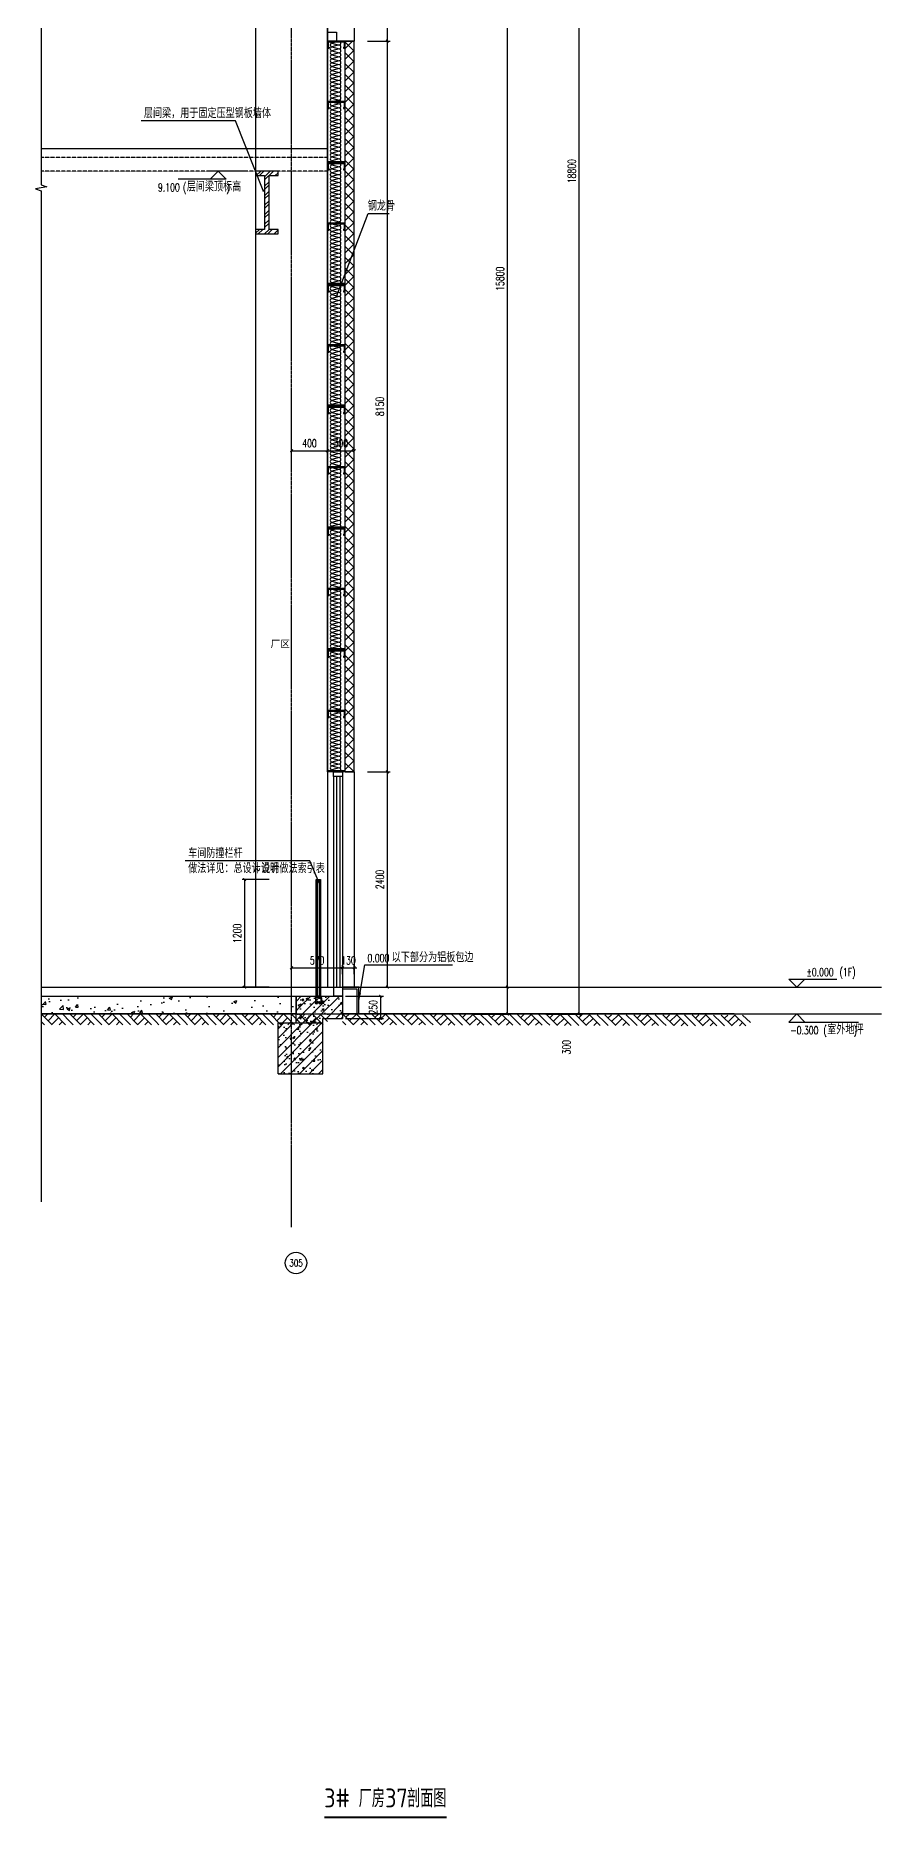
# Model space of a CAD drawing. Extents: x -1899985 to 1774885, y 556286 to 2175695.
# Drawn here: x -461948 to -452518, y 558987 to 578868 of the extents above; entities that cross this region are included whole.
import ezdxf
from ezdxf.enums import TextEntityAlignment as Align

# ---------------------------------------------------------------- set-up
doc = ezdxf.new("R2010")
doc.units = 0
doc.header["$LTSCALE"] = 10
doc.header["$MEASUREMENT"] = 0
for name, pattern in [('20剖面图$0$99轴线参照$0$DOTE', [2.42, 2, -0.2, 0.02, -0.2]), ('20剖面图$0$__DASH', [0.35, 0.25, -0.1]), ('20剖面图$0$DASH', [0.35, 0.25, -0.1]), ('20剖面图$0$DOTE', [2.42, 2, -0.2, 0.02, -0.2])]:
    doc.linetypes.add(name, pattern=pattern)
doc.layers.get('Defpoints').update_dxf_attribs({"color": 210})
for name, color, linetype in [('20剖面图$0$A-AXIS-D', 1, 'Continuous'), ('20剖面图$0$A-AXIS-DOTE', 14, '20剖面图$0$DOTE'), ('20剖面图$0$A-AXIS-DP', 126, 'Continuous'), ('20剖面图$0$A-AXIS-SYMB', 3, 'Continuous'), ('20剖面图$0$A-CURTAIN', 134, 'Continuous'), ('20剖面图$0$A-HATCH-1', 252, 'Continuous'), ('20剖面图$0$A-HATCH-2', 251, 'Continuous'), ('20剖面图$0$A-HRAIL', 173, 'Continuous'), ('20剖面图$0$A-LIN-V', 9, 'Continuous'), ('20剖面图$0$A-SFCE', 30, 'Continuous'), ('20剖面图$0$A-WINDOW', 140, 'Continuous'), ('20剖面图$0$A-剖面图标准尺寸', 191, '20剖面图$0$99轴线参照$0$DOTE'), ('20剖面图$0$AS-COLN', 6, 'Continuous'), ('20剖面图$0$AS-WALL', 40, 'Continuous'), ('20剖面图$0$COLUMN', 9, 'Continuous'), ('20剖面图$0$DIM_ELEV', 3, 'Continuous'), ('20剖面图$0$DIM_LEAD', 3, 'Continuous'), ('20剖面图$0$DIM_SYMB', 3, 'Continuous'), ('20剖面图$0$PUB_HATCH', 8, 'Continuous'), ('20剖面图$0$PUB_TEXT', 7, 'Continuous'), ('20剖面图$0$建-墙-填充', 8, 'Continuous'), ('20剖面图$0$建-柱-钢', 9, 'Continuous'), ('20剖面图$0$立面栏杆', 167, 'Continuous'), ('A-LIN-V', 9, 'Continuous'), ('PUB_TEXT', 7, 'Continuous')]:
    doc.layers.add(name, color=color, linetype=linetype)
doc.layers.add('20剖面图$0$A-加建区域', color=47, linetype='Continuous', plot=False)
doc.styles.add('20剖面图$0$_TCH_AXIS', font='COMPLEX', dxfattribs={"bigfont": 'GBCBIG'})
doc.styles.add('20剖面图$0$_TCH_DIM', font='SIMPLEX', dxfattribs={"bigfont": 'GBCBIG'})
doc.styles.add('20剖面图$0$_TCH_DIM_T3', font='SIMPLEX', dxfattribs={"width": 0.705882, "bigfont": 'GBCBIG'})
doc.styles.add('20剖面图$0$Standard', font='gbenor.shx', dxfattribs={"bigfont": 'gbcbig.shx'})
doc.styles.add('20剖面图$0$图框', font='')
doc.styles.get('20剖面图$0$图框').set_extended_font_data('SimSun')
doc.dimstyles.new('20剖面图$0$_TCH_ARCH&&30', dxfattribs={"dimtxt": 89.25, "dimasz": 30, "dimexe": 30, "dimexo": 30, "dimgap": 37.875, "dimtad": 1, "dimdec": 0, "dimzin": 0, "dimdsep": 46, "dimtxsty": '20剖面图$0$_TCH_DIM_T3', "dimblk": '20剖面图$0$_ArchTick', "dimcen": 0.09, "dimclrt": 7, "dimazin": 2, "dimtfac": 1, "dimtdec": 0, "dimtix": 1, "dimtmove": 2, "dimatfit": 3, "dimfxl": 1, "dimtolj": 1, "dimtzin": 0, "dimarcsym": 0})
pattern_1 = [(45, (0, 0), (-53.0330086, 53.0330086), []), (50, (0, 0), (215.178055, -18.82564), [22.5, -247.5]), (355, (0, 0), (-41.6254, 225.65764), [18, -198]), (100.4514, (17.93, -1.57), (173.552815, 206.83186), [19.12206, -210.342634]), (46.1842, (0, 60), (320.17231, -49.6557), [33.75, -371.25]), (96.6356, (26.68, 55.86), (280.39881, 292.23536), [28.68309, -315.5139]), (351.1842, (0, 60), (280.39858, 292.23558), [27, -297]), (21, (30, 45), (179.072116, -120.785667), [22.5, -247.5]), (326, (30, 45), (72.9946, 217.545014), [18, -198]), (71.4514, (44.92, 34.93), (252.06679, 96.75915), [19.12206, -210.342634]), (37.5, (0, 0), (3.647957, 99.868156), [0, -195.6, 0, -201, 0, -198.75]), (7.5, (0, 0), (78.920861, 118.323514), [0, -114.6, 0, -191.1, 0, -75.75]), (327.5, (-66.9, 0), (160.146731, -6.7664615), [0, -75, 0, -234, 0, -310.5]), (317.5, (-96.9, 0), (174.95585, 30.031495), [0, -97.5, 0, -155.4, 0, -220.5])]

# ---------------------------------------------------------------- blocks, each defined once
blk = doc.blocks.new('20剖面图$0$A$C685418A6')
at = {"layer": '20剖面图$0$立面栏杆'}
for p, q in [((0, 89), (77, 89)), ((0, 89), (0, 84)), ((77, 84), (0, 84)), ((5, 70), (5, 13)), ((12, 70), (12, 13)), ((18, 84), (42, 84)), ((18, 77), (58, 77)), ((25, 29), (25, 13)), ((32, 29), (25, 29)), ((32, 29), (32, 13)), ((45, 29), (45, 13)), ((45, 29), (52, 29)), ((52, 29), (52, 13)), ((65, 70), (65, 13)), ((72, 70), (72, 13)), ((77, 89), (77, 84))]:
    blk.add_line(p, q, dxfattribs=at)
at = {"layer": '20剖面图$0$立面栏杆', "extrusion": (0, 0, -1)}
for centre, major_axis, start_param, end_param in [((18, 70), (13.3, 0.2), 3.155544, 4.72634), ((18, 13), (9.43, 9.43), 0.785398, 3.926991), ((18, 70), (4.71, 4.71), 3.926991, 5.497787), ((18, 13), (-4.71, 4.71), 2.356194, 5.497787), ((58, 13), (-9.43, 9.43), 2.356194, 5.497787), ((58, 13), (-4.71, 4.71), 2.356194, 5.497787), ((58, 70), (13.3, 0), -1.567074, 0.003723), ((58, 70), (-4.71, 4.71), 0.785398, 2.356194)]:
    blk.add_ellipse(centre, major_axis=major_axis, ratio=1, start_param=start_param, end_param=end_param, dxfattribs=at)
blk = doc.blocks.new('20剖面图$0$1200')
at = {"layer": '20剖面图$0$A-HRAIL'}
for points in [[(6104, -107289), (6104, -105989), (6154, -105989), (6154, -107289)], [(6119, -107289), (6119, -105989), (6139, -105989), (6139, -107289)]]:
    blk.add_lwpolyline(points, close=True, dxfattribs=at)
blk.add_blockref('20剖面图$0$A$C685418A6', (6090, -107377), dxfattribs=at)
blk = doc.blocks.new('20剖面图$0$$LinePat$素土夯实')
at = {"color": 0}
for p, q in [((0, -210), (210, 0)), ((120, -300), (420, 0)), ((420, 0), (608, -188)), ((495, -300), (795, 0)), ((615, 0), (705, -90)), ((210, -210), (300, -300)), ((315, -105), (502, -293)), ((705, -300), (795, -210))]:
    blk.add_line(p, q, dxfattribs=at)
blk = doc.blocks.new('20剖面图$0$_ArchTick')
at = {"color": 0, "linetype": 'ByBlock', "const_width": 0.4}
blk.add_lwpolyline([(-0.5, -0.5), (0.5, 0.5)], dxfattribs=at)
blk = doc.blocks.new('*D425')
at = {"layer": '20剖面图$0$A-AXIS-D', "color": 0, "lineweight": -2, "transparency": 16777216}
for p, q in [((-456258, 586757), (-455858, 586757)), ((-455888, 567957), (-455888, 586757)), ((-456258, 567957), (-455858, 567957))]:
    blk.add_line(p, q, dxfattribs=at)
at = {"layer": 'Defpoints', "color": 0, "transparency": 16777216}
for p in [(-456288, 586757), (-455888, 586757), (-456288, 567957)]:
    blk.add_point(p, dxfattribs=at)
at = {"layer": '20剖面图$0$A-AXIS-D', "color": 0, "lineweight": -2, "transparency": 16777216, "xscale": 30, "yscale": 30, "zscale": 30}
for p, rotation in [((-455888, 586757), 90), ((-455888, 567957), 270)]:
    blk.add_blockref('20剖面图$0$_ArchTick', p, dxfattribs=dict(at, rotation=rotation))
at = {"layer": '20剖面图$0$A-AXIS-D', "color": 7, "transparency": 16777216, "insert": (-455970, 577357), "char_height": 89.2, "attachment_point": 5, "rotation": 90, "style": '20剖面图$0$_TCH_DIM_T3'}
blk.add_mtext('\\A1;18800', dxfattribs=at)
blk = doc.blocks.new('*D426')
at = {"layer": '20剖面图$0$A-AXIS-D', "color": 0, "lineweight": -2, "transparency": 16777216}
for p, q in [((-457058, 568257), (-456658, 568257)), ((-456688, 567957), (-456688, 568257)), ((-457058, 567957), (-456658, 567957))]:
    blk.add_line(p, q, dxfattribs=at)
at = {"layer": 'Defpoints', "color": 0, "transparency": 16777216}
for p in [(-457088, 568257), (-456688, 568257), (-457088, 567957)]:
    blk.add_point(p, dxfattribs=at)
at = {"layer": '20剖面图$0$A-AXIS-D', "color": 0, "lineweight": -2, "transparency": 16777216, "xscale": 30, "yscale": 30, "zscale": 30}
for p, rotation in [((-456688, 568257), 90), ((-456688, 567957), 270)]:
    blk.add_blockref('20剖面图$0$_ArchTick', p, dxfattribs=dict(at, rotation=rotation))
at = {"layer": '20剖面图$0$A-AXIS-D', "color": 7, "transparency": 16777216, "insert": (-456029, 567587), "char_height": 89.2, "attachment_point": 5, "rotation": 90, "style": '20剖面图$0$_TCH_DIM_T3'}
blk.add_mtext('\\A1;300', dxfattribs=at)
blk = doc.blocks.new('*D427')
at = {"layer": '20剖面图$0$A-AXIS-D', "color": 0, "lineweight": -2, "transparency": 16777216}
for p, q in [((-457058, 584057), (-456658, 584057)), ((-456688, 568257), (-456688, 584057)), ((-457058, 568257), (-456658, 568257))]:
    blk.add_line(p, q, dxfattribs=at)
at = {"layer": 'Defpoints', "color": 0, "transparency": 16777216}
for p in [(-457088, 584057), (-456688, 584057), (-457088, 568257)]:
    blk.add_point(p, dxfattribs=at)
at = {"layer": '20剖面图$0$A-AXIS-D', "color": 0, "lineweight": -2, "transparency": 16777216, "xscale": 30, "yscale": 30, "zscale": 30}
for p, rotation in [((-456688, 584057), 90), ((-456688, 568257), 270)]:
    blk.add_blockref('20剖面图$0$_ArchTick', p, dxfattribs=dict(at, rotation=rotation))
at = {"layer": '20剖面图$0$A-AXIS-D', "color": 7, "transparency": 16777216, "insert": (-456770, 576157), "char_height": 89.2, "attachment_point": 5, "rotation": 90, "style": '20剖面图$0$_TCH_DIM_T3'}
blk.add_mtext('\\A1;15800', dxfattribs=at)
blk = doc.blocks.new('*D430')
at = {"layer": '20剖面图$0$A-AXIS-DP', "color": 0, "lineweight": -2, "transparency": 16777216}
for p, q in [((-458248, 581207), (-457996, 581207)), ((-458026, 578807), (-458026, 581207)), ((-458248, 578807), (-457996, 578807))]:
    blk.add_line(p, q, dxfattribs=at)
at = {"layer": 'Defpoints', "color": 0, "transparency": 16777216}
for p in [(-458278, 581207), (-458026, 581207), (-458278, 578807)]:
    blk.add_point(p, dxfattribs=at)
at = {"layer": '20剖面图$0$A-AXIS-DP', "color": 0, "lineweight": -2, "transparency": 16777216, "xscale": 30, "yscale": 30, "zscale": 30}
for p, rotation in [((-458026, 581207), 90), ((-458026, 578807), 270)]:
    blk.add_blockref('20剖面图$0$_ArchTick', p, dxfattribs=dict(at, rotation=rotation))
at = {"layer": '20剖面图$0$A-AXIS-DP', "color": 7, "transparency": 16777216, "insert": (-458109, 580007), "char_height": 89.2, "attachment_point": 5, "rotation": 90, "style": '20剖面图$0$_TCH_DIM_T3'}
blk.add_mtext('\\A1;2400', dxfattribs=at)
blk = doc.blocks.new('*D431')
at = {"layer": '20剖面图$0$A-AXIS-DP', "color": 0, "lineweight": -2, "transparency": 16777216}
for p, q in [((-458248, 578807), (-457996, 578807)), ((-458026, 570657), (-458026, 578807)), ((-458248, 570657), (-457996, 570657))]:
    blk.add_line(p, q, dxfattribs=at)
at = {"layer": 'Defpoints', "color": 0, "transparency": 16777216}
for p in [(-458278, 578807), (-458026, 578807), (-458278, 570657)]:
    blk.add_point(p, dxfattribs=at)
at = {"layer": '20剖面图$0$A-AXIS-DP', "color": 0, "lineweight": -2, "transparency": 16777216, "xscale": 30, "yscale": 30, "zscale": 30}
for p, rotation in [((-458026, 578807), 90), ((-458026, 570657), 270)]:
    blk.add_blockref('20剖面图$0$_ArchTick', p, dxfattribs=dict(at, rotation=rotation))
at = {"layer": '20剖面图$0$A-AXIS-DP', "color": 7, "transparency": 16777216, "insert": (-458109, 574732), "char_height": 89.2, "attachment_point": 5, "rotation": 90, "style": '20剖面图$0$_TCH_DIM_T3'}
blk.add_mtext('\\A1;8150', dxfattribs=at)
blk = doc.blocks.new('*D432')
at = {"layer": '20剖面图$0$A-AXIS-DP', "color": 0, "lineweight": -2, "transparency": 16777216}
for p, q in [((-458248, 570657), (-457996, 570657)), ((-458026, 568257), (-458026, 570657)), ((-458248, 568257), (-457996, 568257))]:
    blk.add_line(p, q, dxfattribs=at)
at = {"layer": 'Defpoints', "color": 0, "transparency": 16777216}
for p in [(-458278, 570657), (-458026, 570657), (-458278, 568257)]:
    blk.add_point(p, dxfattribs=at)
at = {"layer": '20剖面图$0$A-AXIS-DP', "color": 0, "lineweight": -2, "transparency": 16777216, "xscale": 30, "yscale": 30, "zscale": 30}
for p, rotation in [((-458026, 570657), 90), ((-458026, 568257), 270)]:
    blk.add_blockref('20剖面图$0$_ArchTick', p, dxfattribs=dict(at, rotation=rotation))
at = {"layer": '20剖面图$0$A-AXIS-DP', "color": 7, "transparency": 16777216, "insert": (-458109, 569457), "char_height": 89.2, "attachment_point": 5, "rotation": 90, "style": '20剖面图$0$_TCH_DIM_T3'}
blk.add_mtext('\\A1;2400', dxfattribs=at)
blk = doc.blocks.new('*D434')
at = {"layer": '20剖面图$0$A-AXIS-DP', "color": 0, "lineweight": -2, "transparency": 16777216}
for p, q in [((-459343, 569457), (-459647, 569457)), ((-459617, 568257), (-459617, 569457)), ((-459343, 568257), (-459647, 568257))]:
    blk.add_line(p, q, dxfattribs=at)
at = {"layer": 'Defpoints', "color": 0, "transparency": 16777216}
for p in [(-459617, 569457), (-459313, 569457), (-459313, 568257)]:
    blk.add_point(p, dxfattribs=at)
at = {"layer": '20剖面图$0$A-AXIS-DP', "color": 0, "lineweight": -2, "transparency": 16777216, "xscale": 30, "yscale": 30, "zscale": 30}
for p, rotation in [((-459617, 569457), 90), ((-459617, 568257), 270)]:
    blk.add_blockref('20剖面图$0$_ArchTick', p, dxfattribs=dict(at, rotation=rotation))
at = {"layer": '20剖面图$0$A-AXIS-DP', "color": 7, "transparency": 16777216, "insert": (-459700, 568857), "char_height": 89.2, "attachment_point": 5, "rotation": 90, "style": '20剖面图$0$_TCH_DIM_T3'}
blk.add_mtext('\\A1;1200', dxfattribs=at)
blk = doc.blocks.new('*D435')
at = {"layer": '20剖面图$0$A-AXIS-DP', "color": 0, "lineweight": -2, "transparency": 16777216}
for p, q in [((-459095, 574053), (-459095, 574269)), ((-459095, 574239), (-458695, 574239)), ((-458695, 574053), (-458695, 574269))]:
    blk.add_line(p, q, dxfattribs=at)
at = {"layer": 'Defpoints', "color": 0, "transparency": 16777216}
for p in [(-458695, 574239), (-459095, 574023), (-458695, 574023)]:
    blk.add_point(p, dxfattribs=at)
at = {"layer": '20剖面图$0$A-AXIS-DP', "color": 0, "lineweight": -2, "transparency": 16777216, "xscale": 30, "yscale": 30, "zscale": 30, "rotation": 180}
blk.add_blockref('20剖面图$0$_ArchTick', (-459095, 574239), dxfattribs=at)
at = {"layer": '20剖面图$0$A-AXIS-DP', "color": 0, "lineweight": -2, "transparency": 16777216, "xscale": 30, "yscale": 30, "zscale": 30}
blk.add_blockref('20剖面图$0$_ArchTick', (-458695, 574239), dxfattribs=at)
at = {"layer": '20剖面图$0$A-AXIS-DP', "color": 7, "transparency": 16777216, "insert": (-458895, 574322), "char_height": 89.2, "attachment_point": 5, "style": '20剖面图$0$_TCH_DIM_T3'}
blk.add_mtext('\\A1;400', dxfattribs=at)
blk = doc.blocks.new('*D436')
at = {"layer": '20剖面图$0$A-AXIS-DP', "color": 0, "lineweight": -2, "transparency": 16777216}
for p, q in [((-458695, 574053), (-458695, 574269)), ((-458695, 574239), (-458395, 574239)), ((-458395, 574053), (-458395, 574269))]:
    blk.add_line(p, q, dxfattribs=at)
at = {"layer": 'Defpoints', "color": 0, "transparency": 16777216}
for p in [(-458395, 574239), (-458695, 574023), (-458395, 574023)]:
    blk.add_point(p, dxfattribs=at)
at = {"layer": '20剖面图$0$A-AXIS-DP', "color": 0, "lineweight": -2, "transparency": 16777216, "xscale": 30, "yscale": 30, "zscale": 30, "rotation": 180}
blk.add_blockref('20剖面图$0$_ArchTick', (-458695, 574239), dxfattribs=at)
at = {"layer": '20剖面图$0$A-AXIS-DP', "color": 0, "lineweight": -2, "transparency": 16777216, "xscale": 30, "yscale": 30, "zscale": 30}
blk.add_blockref('20剖面图$0$_ArchTick', (-458395, 574239), dxfattribs=at)
at = {"layer": '20剖面图$0$A-AXIS-DP', "color": 7, "transparency": 16777216, "insert": (-458545, 574322), "char_height": 89.2, "attachment_point": 5, "style": '20剖面图$0$_TCH_DIM_T3'}
blk.add_mtext('\\A1;300', dxfattribs=at)
blk = doc.blocks.new('20剖面图$0$CURVEPATTERNLIB$SYSLIB$岩棉板')
at = {"color": 0}
for p, q in [((0, -17), (12, -67)), ((12, -67), (24, -17))]:
    blk.add_line(p, q, dxfattribs=at)
for centre, start, end in [((12, -17), 0, 180), ((0, -67), 270, 0), ((24, -67), 180, 270)]:
    blk.add_arc(centre, 12, start, end, dxfattribs=at)
blk = doc.blocks.new('20剖面图$0$CURVEPATTERNLIB$SYSLIB$防水材料1')
at = {"layer": '20剖面图$0$PUB_HATCH'}
h = blk.add_hatch(dxfattribs=at)
h.set_pattern_fill('ANSI31', color=256, scale=10, angle=90, style=0)
h.set_pattern_definition([(45, (-196995.837, -685381.036), (11.22532015, -11.22532015), [])])
h.paths.add_polyline_path([(35, 0), (0, 0), (0, -100), (35, -100), (35, -90), (30, -90), (30, -95), (5, -95), (5, -5), (30, -5), (30, -10), (35, -10)])
h = blk.add_hatch(dxfattribs=at)
h.set_pattern_fill('ANSI31', color=256, scale=10, angle=90, style=0)
h.set_pattern_definition([(45, (-196695.837, -685381.036), (11.22532015, -11.22532015), [])])
h.paths.add_polyline_path([(335, 0), (300, 0), (300, -100), (335, -100), (335, -90), (330, -90), (330, -95), (305, -95), (305, -5), (330, -5), (330, -10), (335, -10)])
at = {"layer": '20剖面图$0$A-LIN-V', "extrusion": (-3.26108e-18, 2.41725e-31, -1)}
blk.add_line((600, 0), (600, -100), dxfattribs=at)
at = {"layer": '20剖面图$0$A-LIN-V'}
for p, q in [((30, -10), (35, -10)), ((330, -10), (335, -10)), ((30, -90), (35, -90)), ((330, -90), (335, -90))]:
    blk.add_line(p, q, dxfattribs=at)
at = {"layer": '20剖面图$0$A-LIN-V', "extrusion": (-3.26108e-18, 2.41725e-31, -1)}
for points in [[(-35, -10), (-35, 0), (0, 0), (0, -100), (-35, -100), (-35, -90)], [(-335, -10), (-335, 0), (-300, 0), (-300, -100), (-335, -100), (-335, -90)], [(-30, -10), (-30, -5), (-5, -5), (-5, -95), (-30, -95), (-30, -90)], [(-330, -10), (-330, -5), (-305, -5), (-305, -95), (-330, -95), (-330, -90)]]:
    blk.add_lwpolyline(points, dxfattribs=at)
at = {"layer": '20剖面图$0$A-LIN-V', "xscale": 0.8142221102150538, "yscale": 0.8108108108108109, "zscale": 0.8142221102150538}
for p in [(0, -20.1), (19.5, -20.1), (39.1, -20.1), (58.6, -20.1), (78.2, -20.1), (97.7, -20.1), (117.2, -20.1), (136.8, -20.1), (156.3, -20.1), (175.9, -20.1), (195.4, -20.1), (215, -20.1), (234.5, -20.1), (254, -20.1), (273.6, -20.1), (293.1, -20.1), (312.7, -20.1), (332.2, -20.1), (351.7, -20.1), (371.3, -20.1), (390.8, -20.1), (410.4, -20.1), (429.9, -20.1), (449.5, -20.1), (469, -20.1), (488.5, -20.1), (508.1, -20.1), (527.6, -20.1), (547.2, -20.1), (566.7, -20.1), (586.2, -20.1)]:
    blk.add_blockref('20剖面图$0$CURVEPATTERNLIB$SYSLIB$岩棉板', p, dxfattribs=at)
blk = doc.blocks.new('*D495')
at = {"layer": '20剖面图$0$A-AXIS-DP', "color": 0, "lineweight": -2, "transparency": 16777216}
for p, q in [((-459095, 568402), (-459095, 568502)), ((-459095, 568472), (-458525, 568472)), ((-458525, 568402), (-458525, 568502))]:
    blk.add_line(p, q, dxfattribs=at)
at = {"layer": 'Defpoints', "color": 0, "transparency": 16777216}
for p in [(-458525, 568472), (-459095, 568372), (-458525, 568372)]:
    blk.add_point(p, dxfattribs=at)
at = {"layer": '20剖面图$0$A-AXIS-DP', "color": 0, "lineweight": -2, "transparency": 16777216, "xscale": 30, "yscale": 30, "zscale": 30, "rotation": 180}
blk.add_blockref('20剖面图$0$_ArchTick', (-459095, 568472), dxfattribs=at)
at = {"layer": '20剖面图$0$A-AXIS-DP', "color": 0, "lineweight": -2, "transparency": 16777216, "xscale": 30, "yscale": 30, "zscale": 30}
blk.add_blockref('20剖面图$0$_ArchTick', (-458525, 568472), dxfattribs=at)
at = {"layer": '20剖面图$0$A-AXIS-DP', "color": 7, "transparency": 16777216, "insert": (-458810, 568555), "char_height": 89.2, "attachment_point": 5, "style": '20剖面图$0$_TCH_DIM_T3'}
blk.add_mtext('\\A1;570', dxfattribs=at)
blk = doc.blocks.new('*D496')
at = {"layer": '20剖面图$0$A-AXIS-DP', "color": 0, "lineweight": -2, "transparency": 16777216}
for p, q in [((-458525, 568472), (-458555, 568472)), ((-458525, 568402), (-458525, 568502)), ((-458525, 568472), (-458395, 568472)), ((-458395, 568402), (-458395, 568502)), ((-458395, 568472), (-458365, 568472))]:
    blk.add_line(p, q, dxfattribs=at)
at = {"layer": 'Defpoints', "color": 0, "transparency": 16777216}
for p in [(-458395, 568472), (-458525, 568372), (-458395, 568372)]:
    blk.add_point(p, dxfattribs=at)
at = {"layer": '20剖面图$0$A-AXIS-DP', "color": 0, "lineweight": -2, "transparency": 16777216, "xscale": 30, "yscale": 30, "zscale": 30}
blk.add_blockref('20剖面图$0$_ArchTick', (-458525, 568472), dxfattribs=at)
at = {"layer": '20剖面图$0$A-AXIS-DP', "color": 0, "lineweight": -2, "transparency": 16777216, "xscale": 30, "yscale": 30, "zscale": 30, "rotation": 180}
blk.add_blockref('20剖面图$0$_ArchTick', (-458395, 568472), dxfattribs=at)
at = {"layer": '20剖面图$0$A-AXIS-DP', "color": 7, "transparency": 16777216, "insert": (-458460, 568555), "char_height": 89.2, "attachment_point": 5, "style": '20剖面图$0$_TCH_DIM_T3'}
blk.add_mtext('\\A1;130', dxfattribs=at)
blk = doc.blocks.new('*D497')
at = {"layer": '20剖面图$0$A-AXIS-DP', "color": 0, "lineweight": -2, "transparency": 16777216}
for p, q in [((-458495, 568157), (-458071, 568157)), ((-458101, 567907), (-458101, 568157)), ((-458495, 567907), (-458071, 567907))]:
    blk.add_line(p, q, dxfattribs=at)
at = {"layer": 'Defpoints', "color": 0, "transparency": 16777216}
for p in [(-458525, 568157), (-458101, 568157), (-458525, 567907)]:
    blk.add_point(p, dxfattribs=at)
at = {"layer": '20剖面图$0$A-AXIS-DP', "color": 0, "lineweight": -2, "transparency": 16777216, "xscale": 30, "yscale": 30, "zscale": 30}
for p, rotation in [((-458101, 568157), 90), ((-458101, 567907), 270)]:
    blk.add_blockref('20剖面图$0$_ArchTick', p, dxfattribs=dict(at, rotation=rotation))
at = {"layer": '20剖面图$0$A-AXIS-DP', "color": 7, "transparency": 16777216, "insert": (-458184, 568032), "char_height": 89.2, "attachment_point": 5, "rotation": 90, "style": '20剖面图$0$_TCH_DIM_T3'}
blk.add_mtext('\\A1;250', dxfattribs=at)
blk = doc.blocks.new('20剖面图')
at = {"layer": '20剖面图$0$A-HATCH-1'}
h = blk.add_hatch(dxfattribs=at)
h.set_pattern_fill('混凝土', color=256, scale=50)
h.set_pattern_definition([(50, (0, 0), (358.63009, -31.37607), [37.5, -412.5]), (355, (0, 0), (-69.37567, 376.09607), [30, -330]), (100.4514, (29.9, -2.6), (289.25469, 344.71977), [31.8701, -350.57106]), (46.1842, (0, 100), (533.62052, -82.7595), [56.25, -618.75]), (96.6356, (44.47, 93.1), (467.33135, 487.05894), [47.80514, -525.8565]), (351.1842, (0, 100), (467.33097, 487.0593), [45, -495]), (21, (50, 75), (298.45353, -201.30945), [37.5, -412.5]), (326, (50, 75), (121.65767, 362.57502), [30, -330]), (71.4514, (74.87, 58.22), (420.11131, 161.26525), [31.8701, -350.57106]), (37.5, (0, 0), (6.079928, 166.446927), [0, -326, 0, -335, 0, -331.25]), (7.5, (0, 0), (131.53477, 197.205856), [0, -191, 0, -318.5, 0, -126.25]), (327.5, (-111.5, 0), (266.911218, -11.277436), [0, -125, 0, -390, 0, -517.5]), (317.5, (-161.5, 0), (291.593085, 50.05249), [0, -162.5, 0, -259, 0, -367.5])])
h.paths.add_polyline_path([(-458695.2, 567957.5), (-458695.2, 568157.5), (-461885.4, 568157.5), (-461885.4, 567957.5)])
at = {"layer": '20剖面图$0$PUB_HATCH'}
h = blk.add_hatch(dxfattribs=at)
h.set_pattern_fill('多孔材料', color=256, scale=30, style=0)
h.set_pattern_definition([(45, (60, 0), (-60.000061, 60.000061), []), (135, (60, 0), (-60.000061, -60.000061), [])])
h.paths.add_polyline_path([(-458395.2, 570657.5), (-458395.2, 578807.5), (-458495.2, 578807.5), (-458495.2, 570657.5)])
h = blk.add_hatch(dxfattribs=at)
h.set_pattern_fill('钢筋混凝土', color=256, scale=30, style=0)
h.set_pattern_definition(pattern_1)
h.paths.add_polyline_path([(-458845, 568032.5), (-458745, 568157.5), (-459045, 568157.5), (-459045, 568032.5)])
h = blk.add_hatch(dxfattribs=at)
h.set_pattern_fill('钢筋混凝土', color=256, scale=30, style=0)
h.set_pattern_definition(pattern_1)
h.paths.add_polyline_path([(-458745, 567857.5), (-458745, 567907.5), (-458845, 568032.5), (-459045, 568032.5), (-459045, 567857.5)])
h = blk.add_hatch(dxfattribs=at)
h.set_pattern_fill('钢筋混凝土', color=256, scale=30, style=0)
h.set_pattern_definition(pattern_1)
h.paths.add_polyline_path([(-458845, 568032.5), (-458745, 567907.5), (-458525, 567907.5), (-458525, 568157.5), (-458745, 568157.5)])
h = blk.add_hatch(dxfattribs=at)
h.set_pattern_fill('钢筋混凝土', color=256, scale=30, style=0)
h.set_pattern_definition(pattern_1)
h.paths.add_polyline_path([(-458745, 567290), (-458745, 567857.5), (-459245, 567857.5), (-459245, 567290)])
at = {"layer": '20剖面图$0$建-墙-填充'}
h = blk.add_hatch(dxfattribs=at)
h.set_pattern_fill('金属', color=256, scale=30, style=0)
h.set_pattern_definition([(45, (0, 0), (-53.0330086, 53.0330086), []), (45, (35.355, 0), (-53.0330086, 53.0330086), [])])
h.paths.add_polyline_path([(-459245, 577357.5), (-459495, 577357.5), (-459495, 577307.5), (-459395, 577307.5), (-459395, 576707.5), (-459495, 576707.5), (-459495, 576657.5), (-459245, 576657.5), (-459245, 576707.5), (-459345, 576707.5), (-459345, 577307.5), (-459245, 577307.5)])
at = {"layer": '20剖面图$0$A-AXIS-D'}
blk.add_circle((-459045, 565180.6), 120, dxfattribs=at)
at = {"layer": '20剖面图$0$A-AXIS-DOTE'}
blk.add_line((-459095, 565580.6), (-459095, 589146), dxfattribs=at)
at = {"layer": '20剖面图$0$A-AXIS-DOTE', "linetype": '20剖面图$0$__DASH', "ltscale": 2}
for p, q in [((-461885.4, 568257.5), (-452517.7, 568257.5)), ((-461885.4, 567957.5), (-452517.7, 567957.5))]:
    blk.add_line(p, q, dxfattribs=at)
at = {"layer": '20剖面图$0$A-AXIS-SYMB'}
for p, q in [((-459719.6, 577918.4), (-460772.7, 577918.4)), ((-459410.1, 577140.1), (-459719.6, 577918.4)), ((-458594.6, 575960.4), (-458240.2, 576885.3)), ((-458240.2, 576885.3), (-458005.9, 576885.3))]:
    blk.add_line(p, q, dxfattribs=at)
at = {"layer": '20剖面图$0$A-AXIS-SYMB', "const_width": 12}
for points in [[(-459407.9, 577134.5, 1), (-459412.3, 577145.7, 1)], [(-458596.7, 575954.8, 1), (-458592.4, 575966, 1)]]:
    blk.add_lwpolyline(points, format="xyb", close=True, dxfattribs=at)
at = {"layer": '20剖面图$0$A-CURTAIN', "const_width": 15}
blk.add_lwpolyline([(-458525, 568257.5), (-458345.2, 568257.5), (-458345.2, 567957.5)], dxfattribs=at)
at = {"layer": '20剖面图$0$A-CURTAIN'}
blk.add_lwpolyline([(-458525, 568237.5), (-458365.2, 568237.5), (-458365.2, 567957.5)], dxfattribs=at)
at = {"layer": '20剖面图$0$A-LIN-V'}
for p, q in [((-458695.2, 570657.5), (-458695.2, 586707.5)), ((-459495, 584057.5), (-459495, 568257.5)), ((-458695, 584057.5), (-458695, 568257.5)), ((-458395.2, 570657.5), (-458395.2, 568257.5))]:
    blk.add_line(p, q, dxfattribs=at)
at = {"layer": '20剖面图$0$A-SFCE'}
for p, q in [((-461885.4, 568257.5), (-459095, 568257.5)), ((-459095, 568257.5), (-458593.9, 568257.5))]:
    blk.add_line(p, q, dxfattribs=at)
blk.add_lwpolyline([(-454159.5, 567957.5), (-458525, 567957.5)], dxfattribs=at)
at = {"layer": '20剖面图$0$A-WINDOW'}
for p, q in [((-458625.2, 570607.5), (-458625.2, 568257.5)), ((-458592.2, 570607.5), (-458592.2, 568257.5)), ((-458558.2, 570607.5), (-458558.2, 568257.5)), ((-458525.2, 570607.5), (-458525.2, 568257.5))]:
    blk.add_line(p, q, dxfattribs=at)
for points in [[(-458595.2, 578907.5), (-458595.2, 578907.5), (-458595.2, 578807.5), (-458695.2, 578807.5), (-458695.2, 578907.5), (-458595.2, 578907.5)], [(-458525.2, 570657.5), (-458525.2, 570657.5), (-458525.2, 570607.5), (-458625.2, 570607.5), (-458625.2, 570657.5), (-458525.2, 570657.5)], [(-458525, 568257.5), (-458525, 568257.5), (-458525, 568157.5), (-458625, 568157.5), (-458625, 568257.5), (-458525, 568257.5)]]:
    blk.add_lwpolyline(points, dxfattribs=at)
at = {"layer": '20剖面图$0$A-加建区域', "linetype": '20剖面图$0$__DASH', "ltscale": 2}
blk.add_line((-458695, 577607.5), (-461885.4, 577607.5), dxfattribs=at)
at = {"layer": '20剖面图$0$A-加建区域', "linetype": '20剖面图$0$DASH'}
for points in [[(-458695, 577507.5), (-461885.4, 577507.5)], [(-458695, 577357.5), (-461885.4, 577357.5)]]:
    blk.add_lwpolyline(points, dxfattribs=at)
at = {"layer": '20剖面图$0$AS-COLN'}
for p, q in [((-459045, 568032.5), (-459045, 568157.5)), ((-459045, 568157.5), (-458745, 568157.5)), ((-459045, 567857.5), (-459045, 568032.5)), ((-458745, 568157.5), (-458525, 568157.5)), ((-458745, 568157.5), (-458745, 568157.5)), ((-458525, 568157.5), (-458525, 567907.5)), ((-459245, 567290), (-459245, 567857.5)), ((-459245, 567857.5), (-458745, 567857.5)), ((-459045, 567857.5), (-458745, 567857.5)), ((-458745, 567857.5), (-458745, 567907.5)), ((-458745, 567907.5), (-458525, 567907.5)), ((-458745, 567290), (-458745, 567857.5)), ((-459245, 567290), (-458745, 567290))]:
    blk.add_line(p, q, dxfattribs=at)
blk.add_lwpolyline([(-461885.4, 568157.5), (-459045, 568157.5), (-459045, 567957.5), (-461885.4, 567957.5)], dxfattribs=at)
at = {"layer": '20剖面图$0$AS-WALL'}
for p, q in [((-458395.2, 578807.5), (-458695.2, 578807.5)), ((-458495.2, 570657.5), (-458495.2, 578807.5)), ((-458495.2, 578807.5), (-458395.2, 578807.5)), ((-458395.2, 570657.5), (-458395.2, 578807.5)), ((-458395.2, 570657.5), (-458695.2, 570657.5)), ((-458495.2, 570657.5), (-458395.2, 570657.5))]:
    blk.add_line(p, q, dxfattribs=at)
at = {"layer": '20剖面图$0$COLUMN'}
blk.add_line((-458395.2, 581207.5), (-458395.2, 578807.5), dxfattribs=at)
at = {"layer": '20剖面图$0$DIM_ELEV'}
for p, q in [((-459912.9, 577357.5), (-460002.9, 577267.5)), ((-459612.6, 577357.5), (-460002.9, 577357.5)), ((-459912.9, 577357.5), (-459822.9, 577267.5)), ((-459822.9, 577267.5), (-460359.3, 577267.5)), ((-453669.5, 568257.5), (-453369.5, 568257.5)), ((-453459.5, 568257.5), (-453549.5, 568347.5)), ((-453549.5, 568347.5), (-453013.1, 568347.5)), ((-453459.5, 568257.5), (-453369.5, 568347.5)), ((-453669.5, 567957.5), (-453369.5, 567957.5)), ((-453459.5, 567957.5), (-453549.5, 567867.5)), ((-453549.5, 567867.5), (-452773.1, 567867.5)), ((-453459.5, 567957.5), (-453369.5, 567867.5))]:
    blk.add_line(p, q, dxfattribs=at)
at = {"layer": '20剖面图$0$DIM_LEAD'}
for p, q in [((-458345.2, 568107.5), (-458279.2, 568504.9)), ((-458279.2, 568504.9), (-457299.2, 568504.9))]:
    blk.add_line(p, q, dxfattribs=at)
blk.add_lwpolyline([(-458345.2, 568107.5, 0, 24, 0), (-458330.4, 568196.2, 0, 0, 0)], format="xyseb", dxfattribs=at)
at = {"layer": '20剖面图$0$DIM_SYMB'}
for p, q in [((-458892.6, 569665.4), (-460279.3, 569665.4)), ((-458779.5, 569401.7), (-458892.6, 569665.4))]:
    blk.add_line(p, q, dxfattribs=at)
blk.add_lwpolyline([(-461885.4, 588475.8), (-461885.4, 577203.5), (-461822.4, 577180.6), (-461948.4, 577158.4), (-461885.4, 577136), (-461885.4, 565863.8)], dxfattribs=at)
at = {"layer": '20剖面图$0$DIM_SYMB', "const_width": 12}
blk.add_lwpolyline([(-458777.1, 569396.1, 1), (-458781.8, 569407.2, 1)], format="xyb", close=True, dxfattribs=at)
at = {"layer": '20剖面图$0$DIM_SYMB', "const_width": 21}
blk.add_lwpolyline([(-458731, 558997.7), (-457366.4, 558997.7)], dxfattribs=at)
at = {"layer": '20剖面图$0$建-柱-钢'}
for p, q in [((-459245, 577357.5), (-459495, 577357.5)), ((-459495, 577357.5), (-459495, 577307.5)), ((-459245, 577307.5), (-459245, 577357.5)), ((-459495, 577307.5), (-459395, 577307.5)), ((-459395, 577307.5), (-459395, 576707.5)), ((-459345, 576707.5), (-459345, 577307.5)), ((-459345, 577307.5), (-459245, 577307.5)), ((-459395, 576707.5), (-459495, 576707.5)), ((-459495, 576707.5), (-459495, 576657.5)), ((-459495, 576657.5), (-459245, 576657.5)), ((-459245, 576707.5), (-459345, 576707.5)), ((-459245, 576657.5), (-459245, 576707.5))]:
    blk.add_line(p, q, dxfattribs=at)
at = {"layer": '20剖面图$0$A-HATCH-1', "xscale": -0.4012877748394023, "yscale": 0.4, "zscale": 0.4}
for p in [(-461566.4, 567957.5), (-461247.3, 567957.5), (-460928.3, 567957.5), (-460609.3, 567957.5), (-460290.3, 567957.5), (-459971.2, 567957.5), (-459652.2, 567957.5), (-459333.2, 567957.5), (-459014.2, 567957.5), (-458695.2, 567957.5)]:
    blk.add_blockref('20剖面图$0$$LinePat$素土夯实', p, dxfattribs=at)
at = {"layer": '20剖面图$0$A-HATCH-2'}
for name, p, xscale, yscale, zscale, rotation in [('20剖面图$0$CURVEPATTERNLIB$SYSLIB$防水材料1', (-458495.2, 578807.5), 2.242283552575047, 1.999999999990687, 1.999999999990687, 269.999999997963), ('20剖面图$0$CURVEPATTERNLIB$SYSLIB$防水材料1', (-458495.2, 577449.1), 2.242283552575047, 1.999999999990687, 1.999999999990687, 269.999999997963), ('20剖面图$0$CURVEPATTERNLIB$SYSLIB$防水材料1', (-458495.2, 576090.8), 2.242283552575047, 1.999999999990687, 1.999999999990687, 269.999999997963), ('20剖面图$0$CURVEPATTERNLIB$SYSLIB$防水材料1', (-458495.2, 574732.5), 2.242283552575047, 1.999999999990687, 1.999999999990687, 269.999999997963), ('20剖面图$0$CURVEPATTERNLIB$SYSLIB$防水材料1', (-458495.2, 573374.1), 2.242283552575047, 1.999999999990687, 1.999999999990687, 269.999999997963), ('20剖面图$0$CURVEPATTERNLIB$SYSLIB$防水材料1', (-458495.2, 572015.8), 2.242283552575047, 1.999999999990687, 1.999999999990687, 269.999999997963), ('20剖面图$0$$LinePat$素土夯实', (-458200.2, 567956.6), -0.4085043244478657, 0.4, 0.4, 359.841490410738), ('20剖面图$0$$LinePat$素土夯实', (-457875.5, 567955.7), -0.4085043244478657, 0.4, 0.4, 359.841490410738), ('20剖面图$0$$LinePat$素土夯实', (-457550.7, 567954.8), -0.4085043244478657, 0.4, 0.4, 359.841490410738), ('20剖面图$0$$LinePat$素土夯实', (-457226, 567953.9), -0.4085043244478657, 0.4, 0.4, 359.841490410738), ('20剖面图$0$$LinePat$素土夯实', (-456901.2, 567953), -0.4085043244478657, 0.4, 0.4, 359.841490410738), ('20剖面图$0$$LinePat$素土夯实', (-456576.4, 567952.1), -0.4085043244478657, 0.4, 0.4, 359.841490410738), ('20剖面图$0$$LinePat$素土夯实', (-456251.7, 567951.2), -0.4085043244478657, 0.4, 0.4, 359.841490410738), ('20剖面图$0$$LinePat$素土夯实', (-455926.9, 567950.3), -0.4085043244478657, 0.4, 0.4, 359.841490410738), ('20剖面图$0$$LinePat$素土夯实', (-455602.2, 567949.4), -0.4085043244478657, 0.4, 0.4, 359.841490410738), ('20剖面图$0$$LinePat$素土夯实', (-455277.4, 567948.5), -0.4085043244478657, 0.4, 0.4, 359.841490410738), ('20剖面图$0$$LinePat$素土夯实', (-454952.6, 567947.6), -0.4085043244478657, 0.4, 0.4, 359.841490410738), ('20剖面图$0$$LinePat$素土夯实', (-454627.9, 567946.7), -0.4085043244478657, 0.4, 0.4, 359.841490410738), ('20剖面图$0$$LinePat$素土夯实', (-454303.1, 567945.8), -0.4085043244478657, 0.4, 0.4, 359.841490410738), ('20剖面图$0$$LinePat$素土夯实', (-453978.4, 567944.9), -0.4085043244478657, 0.4, 0.4, 359.841490410738)]:
    blk.add_blockref(name, p, dxfattribs=dict(at, xscale=xscale, yscale=yscale, zscale=zscale, rotation=rotation))
at = {"layer": '20剖面图$0$A-剖面图标准尺寸', "linetype": 'Continuous'}
blk.add_blockref('20剖面图$0$1200', (-464924.2, 675446), dxfattribs=at)
at = {"layer": '20剖面图$0$PUB_TEXT'}
for s, height, style, p in [('层间梁，用于固定压型钢板墙体', 101.277, '20剖面图$0$_TCH_DIM', (-460741.2, 577949.9)), ('层间梁顶标高', 101.28, '20剖面图$0$_TCH_DIM', (-460263.4, 577131)), ('钢龙骨', 101.28, '20剖面图$0$_TCH_DIM', (-458245.1, 576916.8)), ('厂区', 79.3, '20剖面图$0$图框', (-459329, 572045.5)), ('车间防撞栏杆', 101.28, '20剖面图$0$_TCH_DIM', (-460247.8, 569696.9)), ('做法详见：总设计说明', 101.28, '20剖面图$0$_TCH_DIM', (-460247.8, 569528.9)), ('设计做法索引表', 101.28, '20剖面图$0$_TCH_DIM', (-459432.6, 569528.9)), ('以下部分为铝板包边', 101.28, '20剖面图$0$_TCH_DIM', (-457977.5, 568536.4)), ('室外地坪', 101.28, '20剖面图$0$_TCH_DIM', (-453121.4, 567731))]:
    blk.add_text(s, height=height, dxfattribs=dict(at, style=style)).set_placement(p)
at = {"layer": '20剖面图$0$PUB_TEXT', "style": '20剖面图$0$_TCH_DIM', "width": 0.705882}
for s, height, p in [('9.100', 89.25, (-460584.4, 577131)), ('(', 89.2, (-460305.4, 577131)), (')', 89.2, (-459821.1, 577131)), ('~', 89.2, (-459510.6, 569528.9)), ('0.000', 89.25, (-458247.5, 568536.4)), ('%%P0.000', 89.25, (-453352.1, 568379)), ('(1F)', 89.25, (-452983.1, 568379)), ('-0.300', 89.25, (-453532.4, 567731)), ('(', 89.2, (-453163.4, 567731)), (')', 89.2, (-452826.5, 567731))]:
    blk.add_text(s, height=height, dxfattribs=at).set_placement(p)
at = {"layer": '20剖面图$0$PUB_TEXT', "style": '20剖面图$0$_TCH_AXIS', "width": 1.274136}
blk.add_text('305', height=76.5, dxfattribs=at).set_placement((-459119.8, 565142.4), (-458970.2, 565142.4), align=Align.FIT)
at = {"layer": 'PUB_TEXT', "style": '20剖面图$0$Standard'}
for s, height, p in [('3#', 210, (-458731, 559109.7)), ('厂房', 202.55, (-458346, 559109.7)), ('37', 210, (-458051.1, 559109.7)), ('剖面图', 202.55, (-457806.1, 559109.7))]:
    blk.add_text(s, height=height, dxfattribs=at).set_placement(p)
at = {"layer": '20剖面图$0$A-AXIS-D'}
for p1, p2, picture, middle in [((-456287.8, 567957.5), (-456287.8, 586757.5), '*D425', (-455970.3, 577357.5)), ((-457087.8, 568257.5), (-457087.8, 584057.5), '*D427', (-456770.3, 576157.5))]:
    dim = blk.add_aligned_dim(p1=p1, p2=p2, distance=-400, dimstyle='20剖面图$0$_TCH_ARCH&&30', dxfattribs=at)
    dim.commit()
    dim.dimension.update_dxf_attribs({"geometry": picture, "text_midpoint": middle})
dim = blk.add_linear_dim(base=(-456687.8, 568257.5), p1=(-457087.8, 567957.5), p2=(-457087.8, 568257.5), angle=90, dimstyle='20剖面图$0$_TCH_ARCH&&30', dxfattribs=at)
dim.commit()
dim.dimension.update_dxf_attribs({"geometry": '*D426', "text_midpoint": (-456029.5, 567587.5), "dimtype": 161})
at = {"layer": '20剖面图$0$A-AXIS-DP'}
for p1, p2, distance, picture, middle in [((-458277.6, 578807.5), (-458277.6, 581207.5), -251.1, '*D430', (-458109, 580007.5)), ((-458277.6, 570657.5), (-458277.6, 578807.5), -251.1, '*D431', (-458109, 574732.5)), ((-459095, 574022.7), (-458695.2, 574022.7), 216.8, '*D435', (-458895.1, 574321.9)), ((-458695.2, 574022.7), (-458395.2, 574022.7), 216.8, '*D436', (-458545.2, 574321.9)), ((-458277.6, 568257.5), (-458277.6, 570657.5), -251.1, '*D432', (-458109, 569457.5)), ((-459313.2, 568257.5), (-459313.2, 569457.5), 304.2, '*D434', (-459699.9, 568857.5)), ((-459095, 568371.6), (-458525, 568371.6), 100.5, '*D495', (-458810, 568554.6)), ((-458525, 568371.6), (-458395.2, 568371.6), 100.5, '*D496', (-458460.1, 568554.6)), ((-458525, 567907.5), (-458525, 568157.5), -424, '*D497', (-458183.5, 568032.5))]:
    dim = blk.add_aligned_dim(p1=p1, p2=p2, distance=distance, dimstyle='20剖面图$0$_TCH_ARCH&&30', dxfattribs=at)
    dim.commit()
    dim.dimension.update_dxf_attribs({"geometry": picture, "text_midpoint": middle})

msp = doc.modelspace()

# ---------------------------------------------------------------- block references
at = {"layer": 'A-LIN-V'}
msp.add_blockref('20剖面图', (0, 0), dxfattribs=at)

doc.saveas('drawing.dxf')
